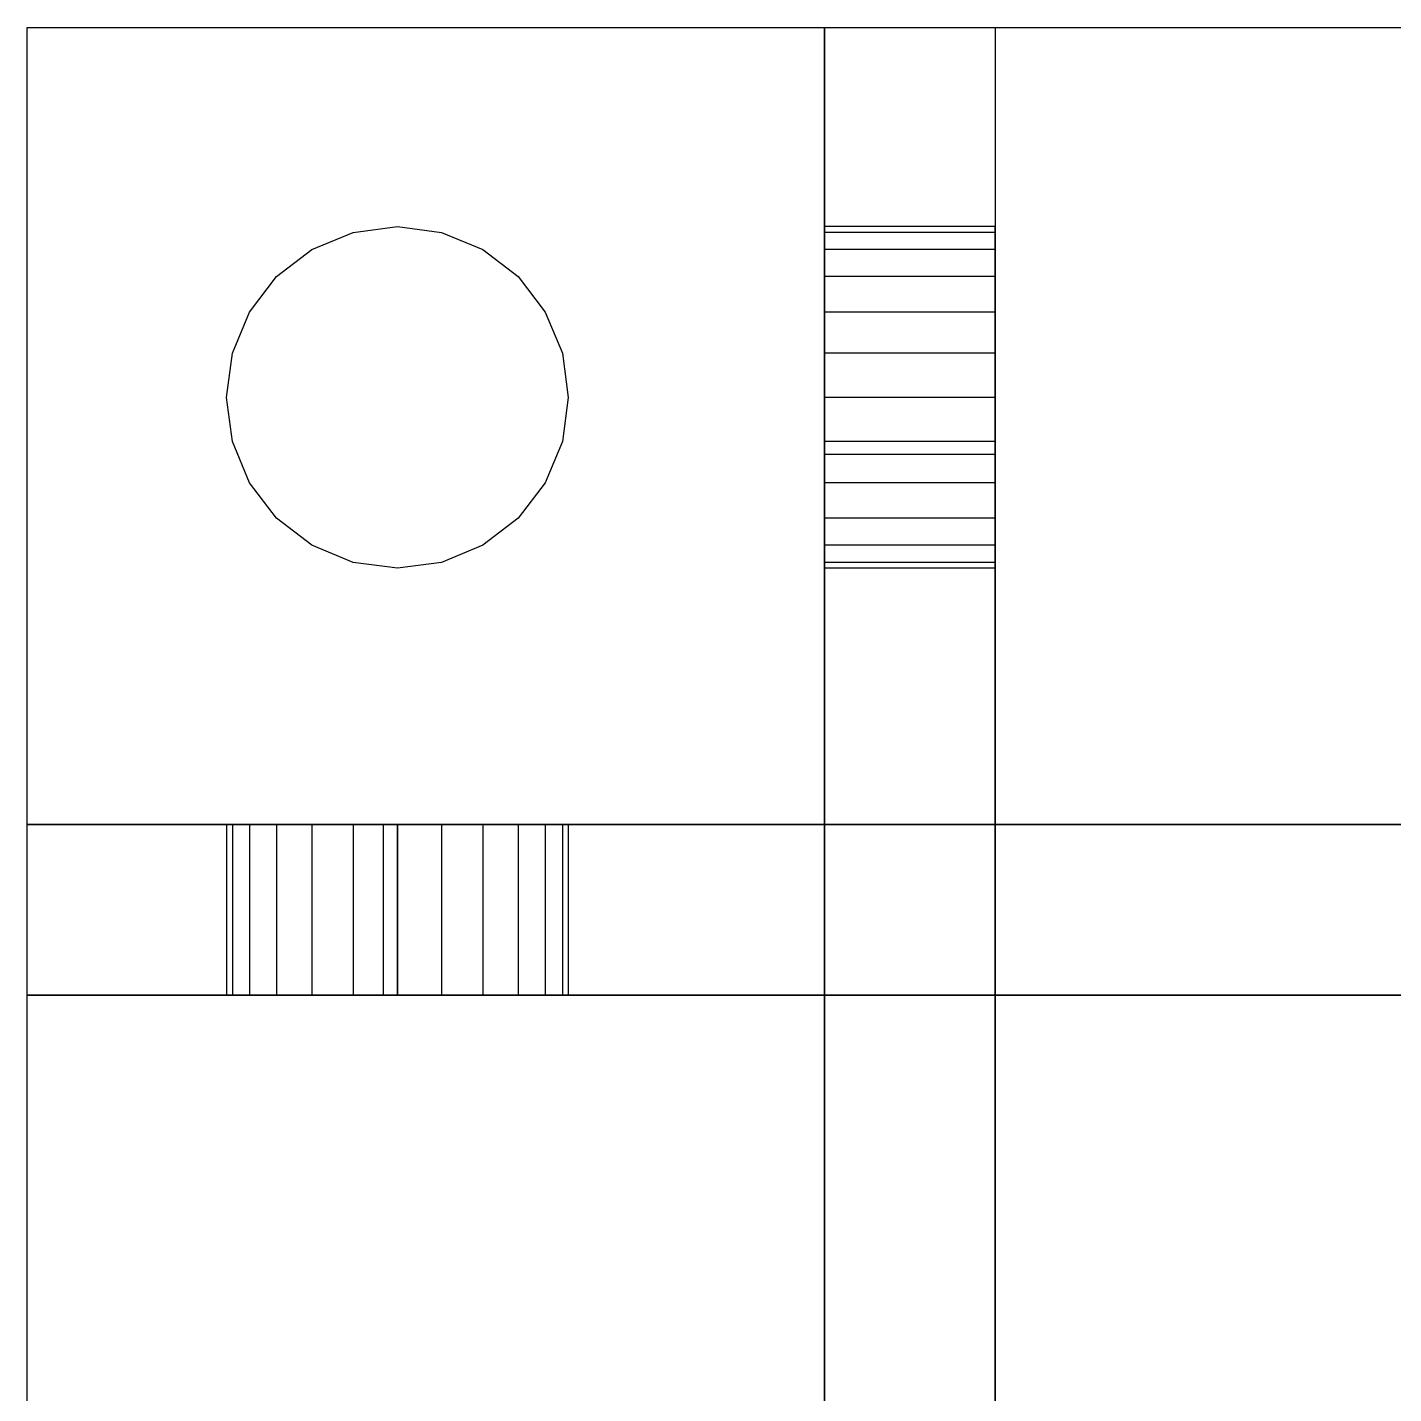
# Model space of a CAD drawing. Header units: metres. Extents: x -1 to 375, y 3 to 378.
# Drawn here: x -0.64 to 14.61, y 263.37 to 278.61 of the extents above; entities that cross this region are included whole.
import ezdxf

# ---------------------------------------------------------------- set-up
doc = ezdxf.new("R2010")
doc.units = ezdxf.units.M

msp = doc.modelspace()

# ---------------------------------------------------------------- linework, layer by layer
at = {"layer": 'Flat node sheet'}
for p, q in [((-0.635, 248.127, 253.842), (-0.635, 278.607, 253.842)), ((-0.635, 278.607, 253.842), (19.05, 278.607, 253.842)), ((-0.635, 278.607, 253.842), (-0.635, 278.607, 255.747)), ((-0.635, 278.607, 255.747), (19.05, 278.607, 255.747)), ((-0.635, 248.127, 255.747), (-0.635, 278.607, 255.747)), ((-0.635, 269.717, 264.637), (-0.635, 278.607, 264.637)), ((-0.635, 278.607, 264.637), (14.922, 278.607, 264.637)), ((-0.635, 278.607, 264.637), (-0.635, 278.607, 266.542)), ((-0.635, 269.717, 266.542), (-0.635, 278.607, 266.542)), ((-0.635, 278.607, 266.542), (14.922, 278.607, 266.542)), ((-0.635, 248.127, 8.732), (-0.635, 278.607, 8.732)), ((-0.635, 278.607, 8.732), (19.05, 278.607, 8.732)), ((-0.635, 278.607, 8.732), (-0.635, 278.607, 10.637)), ((-0.635, 278.607, 10.637), (19.05, 278.607, 10.637)), ((-0.635, 248.127, 10.637), (-0.635, 278.607, 10.637)), ((-0.635, 269.717, 19.527), (-0.635, 278.607, 19.527)), ((-0.635, 278.607, 19.527), (14.922, 278.607, 19.527)), ((-0.635, 278.607, 19.527), (-0.635, 278.607, 21.432)), ((-0.635, 269.717, 21.432), (-0.635, 278.607, 21.432)), ((-0.635, 278.607, 21.432), (14.922, 278.607, 21.432)), ((8.255, 278.607, 264.637), (8.255, 252.096, 264.637)), ((8.255, 278.607, 253.842), (8.255, 278.607, 244.952)), ((8.255, 278.607, 264.637), (8.255, 278.607, 255.747)), ((8.255, 278.607, 275.432), (8.255, 278.607, 266.542)), ((8.255, 278.607, 255.747), (8.255, 252.414, 255.747)), ((8.255, 252.414, 253.842), (8.255, 278.607, 253.842)), ((8.255, 278.607, 275.432), (8.255, 273.845, 275.432)), ((8.255, 278.607, 266.542), (8.255, 252.096, 266.542)), ((8.255, 278.607, 244.952), (8.255, 263.05, 244.952)), ((8.255, 278.607, 244.952), (10.16, 278.607, 244.952)), ((8.255, 278.607, 275.432), (10.16, 278.607, 275.432)), ((8.255, 278.607, 266.542), (10.16, 278.607, 266.542)), ((8.255, 278.607, 264.637), (10.16, 278.607, 264.637)), ((8.255, 278.607, 255.747), (10.16, 278.607, 255.747)), ((8.255, 278.607, 253.842), (10.16, 278.607, 253.842)), ((8.255, 278.607, 19.527), (8.255, 252.096, 19.527)), ((8.255, 278.607, 8.732), (8.255, 278.607, -0.158)), ((8.255, 278.607, 19.527), (8.255, 278.607, 10.637)), ((8.255, 278.607, 30.322), (8.255, 278.607, 21.432)), ((8.255, 278.607, 10.637), (8.255, 252.414, 10.637)), ((8.255, 252.414, 8.732), (8.255, 278.607, 8.732)), ((8.255, 278.607, 30.322), (8.255, 273.845, 30.322)), ((8.255, 278.607, 21.432), (8.255, 252.096, 21.432)), ((8.255, 278.607, -0.158), (8.255, 263.05, -0.158)), ((8.255, 278.607, -0.158), (10.16, 278.607, -0.158)), ((8.255, 278.607, 30.322), (10.16, 278.607, 30.322)), ((8.255, 278.607, 21.432), (10.16, 278.607, 21.432)), ((8.255, 278.607, 19.527), (10.16, 278.607, 19.527)), ((8.255, 278.607, 10.637), (10.16, 278.607, 10.637)), ((8.255, 278.607, 8.732), (10.16, 278.607, 8.732)), ((10.16, 278.607, 253.842), (10.16, 278.607, 244.952)), ((10.16, 278.607, 253.842), (10.16, 252.414, 253.842)), ((10.16, 278.607, 255.747), (10.16, 252.414, 255.747)), ((10.16, 278.607, 264.637), (10.16, 278.607, 255.747)), ((10.16, 278.607, 275.432), (10.16, 278.607, 266.542)), ((10.16, 278.607, 275.432), (10.16, 273.845, 275.432)), ((10.16, 278.607, 244.952), (10.16, 263.05, 244.952)), ((10.16, 278.607, 266.542), (10.16, 252.255, 266.542)), ((10.16, 278.607, 264.637), (10.16, 252.255, 264.637)), ((10.16, 278.607, 8.732), (10.16, 278.607, -0.158)), ((10.16, 278.607, 8.732), (10.16, 252.414, 8.732)), ((10.16, 278.607, 10.637), (10.16, 252.414, 10.637)), ((10.16, 278.607, 19.527), (10.16, 278.607, 10.637)), ((10.16, 278.607, 30.322), (10.16, 278.607, 21.432)), ((10.16, 278.607, 30.322), (10.16, 273.845, 30.322)), ((10.16, 278.607, -0.158), (10.16, 263.05, -0.158)), ((10.16, 278.607, 21.432), (10.16, 252.255, 21.432)), ((10.16, 278.607, 19.527), (10.16, 252.255, 19.527)), ((2.54, 276.13, 255.747), (2.999, 276.32, 255.747)), ((2.54, 276.13, 253.842), (2.999, 276.32, 253.842)), ((2.54, 276.13, 10.637), (2.999, 276.32, 10.637)), ((2.54, 276.13, 8.732), (2.999, 276.32, 8.732)), ((2.999, 276.32, 255.747), (3.492, 276.385, 255.747)), ((2.999, 276.32, 253.842), (3.492, 276.385, 253.842)), ((2.999, 276.32, 10.637), (3.492, 276.385, 10.637)), ((2.999, 276.32, 8.732), (3.492, 276.385, 8.732)), ((2.999, 276.32, 255.747), (2.999, 276.32, 253.842)), ((2.999, 276.32, 10.637), (2.999, 276.32, 8.732)), ((3.492, 276.385, 255.747), (3.986, 276.32, 255.747)), ((3.492, 276.385, 253.842), (3.986, 276.32, 253.842)), ((3.492, 276.385, 255.747), (3.492, 276.385, 253.842)), ((3.492, 276.385, 10.637), (3.986, 276.32, 10.637)), ((3.492, 276.385, 8.732), (3.986, 276.32, 8.732)), ((3.492, 276.385, 10.637), (3.492, 276.385, 8.732)), ((3.986, 276.32, 255.747), (4.445, 276.13, 255.747)), ((3.986, 276.32, 253.842), (4.445, 276.13, 253.842)), ((3.986, 276.32, 255.747), (3.986, 276.32, 253.842)), ((3.986, 276.32, 10.637), (4.445, 276.13, 10.637)), ((3.986, 276.32, 8.732), (4.445, 276.13, 8.732)), ((3.986, 276.32, 10.637), (3.986, 276.32, 8.732)), ((8.255, 276.385, 271.305), (8.255, 276.32, 270.812)), ((8.255, 276.32, 271.798), (8.255, 276.385, 271.305)), ((10.16, 276.385, 271.305), (8.255, 276.385, 271.305)), ((8.255, 276.385, 26.195), (8.255, 276.32, 25.702)), ((8.255, 276.32, 26.688), (8.255, 276.385, 26.195)), ((10.16, 276.385, 26.195), (8.255, 276.385, 26.195)), ((8.255, 276.32, 270.812), (8.255, 276.13, 270.352)), ((8.255, 276.13, 272.257), (8.255, 276.32, 271.798)), ((10.16, 276.32, 270.812), (8.255, 276.32, 270.812)), ((10.16, 276.32, 271.798), (8.255, 276.32, 271.798)), ((8.255, 276.32, 25.702), (8.255, 276.13, 25.242)), ((8.255, 276.13, 27.147), (8.255, 276.32, 26.688)), ((10.16, 276.32, 25.702), (8.255, 276.32, 25.702)), ((10.16, 276.32, 26.688), (8.255, 276.32, 26.688)), ((10.16, 276.385, 271.305), (10.16, 276.32, 270.812)), ((10.16, 276.32, 271.798), (10.16, 276.385, 271.305)), ((10.16, 276.385, 26.195), (10.16, 276.32, 25.702)), ((10.16, 276.32, 26.688), (10.16, 276.385, 26.195)), ((10.16, 276.32, 270.812), (10.16, 276.13, 270.352)), ((10.16, 276.13, 272.257), (10.16, 276.32, 271.798)), ((10.16, 276.32, 25.702), (10.16, 276.13, 25.242)), ((10.16, 276.13, 27.147), (10.16, 276.32, 26.688)), ((2.145, 275.827, 255.747), (2.54, 276.13, 255.747)), ((2.145, 275.827, 253.842), (2.54, 276.13, 253.842)), ((2.145, 275.827, 10.637), (2.54, 276.13, 10.637)), ((2.145, 275.827, 8.732), (2.54, 276.13, 8.732)), ((2.54, 276.13, 255.747), (2.54, 276.13, 253.842)), ((2.54, 276.13, 10.637), (2.54, 276.13, 8.732)), ((4.445, 276.13, 255.747), (4.84, 275.827, 255.747)), ((4.445, 276.13, 253.842), (4.84, 275.827, 253.842)), ((4.445, 276.13, 255.747), (4.445, 276.13, 253.842)), ((4.445, 276.13, 10.637), (4.84, 275.827, 10.637)), ((4.445, 276.13, 8.732), (4.84, 275.827, 8.732)), ((4.445, 276.13, 10.637), (4.445, 276.13, 8.732)), ((8.255, 276.13, 270.352), (8.255, 275.827, 269.958)), ((8.255, 275.827, 272.652), (8.255, 276.13, 272.257)), ((10.16, 276.13, 270.352), (8.255, 276.13, 270.352)), ((10.16, 276.13, 272.257), (8.255, 276.13, 272.257)), ((8.255, 276.13, 25.242), (8.255, 275.827, 24.848)), ((8.255, 275.827, 27.542), (8.255, 276.13, 27.147)), ((10.16, 276.13, 25.242), (8.255, 276.13, 25.242)), ((10.16, 276.13, 27.147), (8.255, 276.13, 27.147)), ((10.16, 276.13, 270.352), (10.16, 275.827, 269.958)), ((10.16, 275.827, 272.652), (10.16, 276.13, 272.257)), ((10.16, 276.13, 25.242), (10.16, 275.827, 24.848)), ((10.16, 275.827, 27.542), (10.16, 276.13, 27.147)), ((1.843, 275.432, 255.747), (2.145, 275.827, 255.747)), ((1.843, 275.432, 253.842), (2.145, 275.827, 253.842)), ((1.843, 275.432, 10.637), (2.145, 275.827, 10.637)), ((1.843, 275.432, 8.732), (2.145, 275.827, 8.732)), ((2.145, 275.827, 255.747), (2.145, 275.827, 253.842)), ((2.145, 275.827, 10.637), (2.145, 275.827, 8.732)), ((4.84, 275.827, 255.747), (5.142, 275.432, 255.747)), ((4.84, 275.827, 253.842), (5.142, 275.432, 253.842)), ((4.84, 275.827, 255.747), (4.84, 275.827, 253.842)), ((4.84, 275.827, 10.637), (5.142, 275.432, 10.637)), ((4.84, 275.827, 8.732), (5.142, 275.432, 8.732)), ((4.84, 275.827, 10.637), (4.84, 275.827, 8.732)), ((8.255, 275.827, 269.958), (8.255, 275.432, 269.655)), ((8.255, 275.432, 272.955), (8.255, 275.827, 272.652)), ((10.16, 275.827, 269.958), (8.255, 275.827, 269.958)), ((10.16, 275.827, 272.652), (8.255, 275.827, 272.652)), ((8.255, 275.827, 24.848), (8.255, 275.432, 24.545)), ((8.255, 275.432, 27.845), (8.255, 275.827, 27.542)), ((10.16, 275.827, 24.848), (8.255, 275.827, 24.848)), ((10.16, 275.827, 27.542), (8.255, 275.827, 27.542)), ((10.16, 275.827, 269.958), (10.16, 275.432, 269.655)), ((10.16, 275.432, 272.955), (10.16, 275.827, 272.652)), ((10.16, 275.827, 24.848), (10.16, 275.432, 24.545)), ((10.16, 275.432, 27.845), (10.16, 275.827, 27.542)), ((1.652, 274.973, 255.747), (1.843, 275.432, 255.747)), ((1.652, 274.973, 253.842), (1.843, 275.432, 253.842)), ((1.652, 274.973, 10.637), (1.843, 275.432, 10.637)), ((1.652, 274.973, 8.732), (1.843, 275.432, 8.732)), ((1.843, 275.432, 255.747), (1.843, 275.432, 253.842)), ((1.843, 275.432, 10.637), (1.843, 275.432, 8.732)), ((5.142, 275.432, 255.747), (5.333, 274.973, 255.747)), ((5.142, 275.432, 253.842), (5.333, 274.973, 253.842)), ((5.142, 275.432, 255.747), (5.142, 275.432, 253.842)), ((5.142, 275.432, 10.637), (5.333, 274.973, 10.637)), ((5.142, 275.432, 8.732), (5.333, 274.973, 8.732)), ((5.142, 275.432, 10.637), (5.142, 275.432, 8.732)), ((8.255, 275.432, 269.655), (8.255, 274.973, 269.465)), ((8.255, 274.973, 273.145), (8.255, 275.432, 272.955)), ((10.16, 275.432, 269.655), (8.255, 275.432, 269.655)), ((10.16, 275.432, 272.955), (8.255, 275.432, 272.955)), ((8.255, 275.432, 24.545), (8.255, 274.973, 24.355)), ((8.255, 274.973, 28.035), (8.255, 275.432, 27.845)), ((10.16, 275.432, 24.545), (8.255, 275.432, 24.545)), ((10.16, 275.432, 27.845), (8.255, 275.432, 27.845)), ((10.16, 275.432, 269.655), (10.16, 274.973, 269.465)), ((10.16, 274.973, 273.145), (10.16, 275.432, 272.955)), ((10.16, 275.432, 24.545), (10.16, 274.973, 24.355)), ((10.16, 274.973, 28.035), (10.16, 275.432, 27.845)), ((1.587, 274.48, 253.842), (1.652, 274.973, 253.842)), ((1.587, 274.48, 8.732), (1.652, 274.973, 8.732)), ((1.587, 274.48, 255.747), (1.652, 274.973, 255.747)), ((1.587, 274.48, 10.637), (1.652, 274.973, 10.637)), ((1.652, 274.973, 255.747), (1.652, 274.973, 253.842)), ((1.652, 274.973, 10.637), (1.652, 274.973, 8.732)), ((5.333, 274.973, 255.747), (5.397, 274.48, 255.747)), ((5.333, 274.973, 253.842), (5.397, 274.48, 253.842)), ((5.333, 274.973, 255.747), (5.333, 274.973, 253.842)), ((5.333, 274.973, 10.637), (5.397, 274.48, 10.637)), ((5.333, 274.973, 8.732), (5.397, 274.48, 8.732)), ((5.333, 274.973, 10.637), (5.333, 274.973, 8.732)), ((8.255, 274.973, 269.465), (8.255, 274.48, 269.4)), ((8.255, 274.48, 273.21), (8.255, 274.973, 273.145)), ((10.16, 274.973, 269.465), (8.255, 274.973, 269.465)), ((10.16, 274.973, 273.145), (8.255, 274.973, 273.145)), ((8.255, 274.973, 24.355), (8.255, 274.48, 24.29)), ((8.255, 274.48, 28.1), (8.255, 274.973, 28.035)), ((10.16, 274.973, 24.355), (8.255, 274.973, 24.355)), ((10.16, 274.973, 28.035), (8.255, 274.973, 28.035)), ((10.16, 274.973, 269.465), (10.16, 274.48, 269.4)), ((10.16, 274.48, 273.21), (10.16, 274.973, 273.145)), ((10.16, 274.973, 24.355), (10.16, 274.48, 24.29)), ((10.16, 274.48, 28.1), (10.16, 274.973, 28.035)), ((1.652, 273.987, 253.842), (1.587, 274.48, 253.842)), ((1.587, 274.48, 255.747), (1.587, 274.48, 253.842)), ((1.652, 273.987, 8.732), (1.587, 274.48, 8.732)), ((1.587, 274.48, 10.637), (1.587, 274.48, 8.732)), ((1.652, 273.987, 255.747), (1.587, 274.48, 255.747)), ((1.652, 273.987, 10.637), (1.587, 274.48, 10.637)), ((5.397, 274.48, 255.747), (5.333, 273.987, 255.747)), ((5.397, 274.48, 253.842), (5.333, 273.987, 253.842)), ((5.397, 274.48, 10.637), (5.333, 273.987, 10.637)), ((5.397, 274.48, 8.732), (5.333, 273.987, 8.732)), ((5.397, 274.48, 255.747), (5.397, 274.48, 253.842)), ((5.397, 274.48, 10.637), (5.397, 274.48, 8.732)), ((8.255, 274.48, 269.4), (8.255, 273.987, 269.465)), ((8.255, 273.987, 273.145), (8.255, 274.48, 273.21)), ((10.16, 274.48, 269.4), (8.255, 274.48, 269.4)), ((10.16, 274.48, 273.21), (8.255, 274.48, 273.21)), ((8.255, 274.48, 24.29), (8.255, 273.987, 24.355)), ((8.255, 273.987, 28.035), (8.255, 274.48, 28.1)), ((10.16, 274.48, 24.29), (8.255, 274.48, 24.29)), ((10.16, 274.48, 28.1), (8.255, 274.48, 28.1)), ((10.16, 274.48, 269.4), (10.16, 273.987, 269.465)), ((10.16, 273.987, 273.145), (10.16, 274.48, 273.21)), ((10.16, 274.48, 24.29), (10.16, 273.987, 24.355)), ((10.16, 273.987, 28.035), (10.16, 274.48, 28.1)), ((1.843, 273.527, 255.747), (1.652, 273.987, 255.747)), ((1.843, 273.527, 253.842), (1.652, 273.987, 253.842)), ((1.652, 273.987, 255.747), (1.652, 273.987, 253.842)), ((1.843, 273.527, 10.637), (1.652, 273.987, 10.637)), ((1.843, 273.527, 8.732), (1.652, 273.987, 8.732)), ((1.652, 273.987, 10.637), (1.652, 273.987, 8.732)), ((5.333, 273.987, 255.747), (5.142, 273.527, 255.747)), ((5.333, 273.987, 253.842), (5.142, 273.527, 253.842)), ((5.333, 273.987, 10.637), (5.142, 273.527, 10.637)), ((5.333, 273.987, 8.732), (5.142, 273.527, 8.732)), ((5.333, 273.987, 255.747), (5.333, 273.987, 253.842)), ((5.333, 273.987, 10.637), (5.333, 273.987, 8.732)), ((8.255, 273.987, 269.465), (8.255, 273.527, 269.655)), ((8.255, 273.527, 272.955), (8.255, 273.987, 273.145)), ((10.16, 273.987, 269.465), (8.255, 273.987, 269.465)), ((10.16, 273.987, 273.145), (8.255, 273.987, 273.145)), ((8.255, 273.987, 24.355), (8.255, 273.527, 24.545)), ((8.255, 273.527, 27.845), (8.255, 273.987, 28.035)), ((10.16, 273.987, 24.355), (8.255, 273.987, 24.355)), ((10.16, 273.987, 28.035), (8.255, 273.987, 28.035)), ((10.16, 273.987, 269.465), (10.16, 273.527, 269.655)), ((10.16, 273.527, 272.955), (10.16, 273.987, 273.145)), ((10.16, 273.987, 24.355), (10.16, 273.527, 24.545)), ((10.16, 273.527, 27.845), (10.16, 273.987, 28.035)), ((8.255, 269.717, 271.305), (8.255, 273.845, 275.432)), ((8.255, 273.845, 275.432), (10.16, 273.845, 275.432)), ((8.255, 269.717, 26.195), (8.255, 273.845, 30.322)), ((8.255, 273.845, 30.322), (10.16, 273.845, 30.322)), ((10.16, 269.717, 271.305), (10.16, 273.845, 275.432)), ((10.16, 269.717, 26.195), (10.16, 273.845, 30.322)), ((2.145, 273.133, 255.747), (1.843, 273.527, 255.747)), ((2.145, 273.133, 253.842), (1.843, 273.527, 253.842)), ((1.843, 273.527, 255.747), (1.843, 273.527, 253.842)), ((2.145, 273.133, 10.637), (1.843, 273.527, 10.637)), ((2.145, 273.133, 8.732), (1.843, 273.527, 8.732)), ((1.843, 273.527, 10.637), (1.843, 273.527, 8.732)), ((5.142, 273.527, 255.747), (4.84, 273.133, 255.747)), ((5.142, 273.527, 253.842), (4.84, 273.133, 253.842)), ((5.142, 273.527, 10.637), (4.84, 273.133, 10.637)), ((5.142, 273.527, 8.732), (4.84, 273.133, 8.732)), ((5.142, 273.527, 255.747), (5.142, 273.527, 253.842)), ((5.142, 273.527, 10.637), (5.142, 273.527, 8.732)), ((8.255, 273.527, 269.655), (8.255, 273.133, 269.958)), ((8.255, 273.133, 272.652), (8.255, 273.527, 272.955)), ((10.16, 273.527, 269.655), (8.255, 273.527, 269.655)), ((10.16, 273.527, 272.955), (8.255, 273.527, 272.955)), ((8.255, 273.527, 24.545), (8.255, 273.133, 24.848)), ((8.255, 273.133, 27.542), (8.255, 273.527, 27.845)), ((10.16, 273.527, 24.545), (8.255, 273.527, 24.545)), ((10.16, 273.527, 27.845), (8.255, 273.527, 27.845)), ((10.16, 273.527, 269.655), (10.16, 273.133, 269.958)), ((10.16, 273.133, 272.652), (10.16, 273.527, 272.955)), ((10.16, 273.527, 24.545), (10.16, 273.133, 24.848)), ((10.16, 273.133, 27.542), (10.16, 273.527, 27.845)), ((2.54, 272.83, 255.747), (2.145, 273.133, 255.747)), ((2.54, 272.83, 253.842), (2.145, 273.133, 253.842)), ((2.145, 273.133, 255.747), (2.145, 273.133, 253.842)), ((2.54, 272.83, 10.637), (2.145, 273.133, 10.637)), ((2.54, 272.83, 8.732), (2.145, 273.133, 8.732)), ((2.145, 273.133, 10.637), (2.145, 273.133, 8.732)), ((4.84, 273.133, 255.747), (4.445, 272.83, 255.747)), ((4.84, 273.133, 253.842), (4.445, 272.83, 253.842)), ((4.84, 273.133, 10.637), (4.445, 272.83, 10.637)), ((4.84, 273.133, 8.732), (4.445, 272.83, 8.732)), ((4.84, 273.133, 255.747), (4.84, 273.133, 253.842)), ((4.84, 273.133, 10.637), (4.84, 273.133, 8.732)), ((8.255, 273.133, 269.958), (8.255, 272.83, 270.352)), ((8.255, 272.83, 272.257), (8.255, 273.133, 272.652)), ((10.16, 273.133, 269.958), (8.255, 273.133, 269.958)), ((10.16, 273.133, 272.652), (8.255, 273.133, 272.652)), ((8.255, 273.133, 24.848), (8.255, 272.83, 25.242)), ((8.255, 272.83, 27.147), (8.255, 273.133, 27.542)), ((10.16, 273.133, 24.848), (8.255, 273.133, 24.848)), ((10.16, 273.133, 27.542), (8.255, 273.133, 27.542)), ((10.16, 273.133, 269.958), (10.16, 272.83, 270.352)), ((10.16, 272.83, 272.257), (10.16, 273.133, 272.652)), ((10.16, 273.133, 24.848), (10.16, 272.83, 25.242)), ((10.16, 272.83, 27.147), (10.16, 273.133, 27.542)), ((2.999, 272.64, 255.747), (2.54, 272.83, 255.747)), ((2.999, 272.64, 253.842), (2.54, 272.83, 253.842)), ((2.54, 272.83, 255.747), (2.54, 272.83, 253.842)), ((2.999, 272.64, 10.637), (2.54, 272.83, 10.637)), ((2.999, 272.64, 8.732), (2.54, 272.83, 8.732)), ((2.54, 272.83, 10.637), (2.54, 272.83, 8.732)), ((4.445, 272.83, 255.747), (3.986, 272.64, 255.747)), ((4.445, 272.83, 253.842), (3.986, 272.64, 253.842)), ((4.445, 272.83, 10.637), (3.986, 272.64, 10.637)), ((4.445, 272.83, 8.732), (3.986, 272.64, 8.732)), ((4.445, 272.83, 255.747), (4.445, 272.83, 253.842)), ((4.445, 272.83, 10.637), (4.445, 272.83, 8.732)), ((8.255, 272.64, 271.798), (8.255, 272.83, 272.257)), ((8.255, 272.83, 270.352), (8.255, 272.64, 270.812)), ((10.16, 272.83, 270.352), (8.255, 272.83, 270.352)), ((10.16, 272.83, 272.257), (8.255, 272.83, 272.257)), ((8.255, 272.64, 26.688), (8.255, 272.83, 27.147)), ((8.255, 272.83, 25.242), (8.255, 272.64, 25.702)), ((10.16, 272.83, 25.242), (8.255, 272.83, 25.242)), ((10.16, 272.83, 27.147), (8.255, 272.83, 27.147)), ((10.16, 272.83, 270.352), (10.16, 272.64, 270.812)), ((10.16, 272.64, 271.798), (10.16, 272.83, 272.257)), ((10.16, 272.83, 25.242), (10.16, 272.64, 25.702)), ((10.16, 272.64, 26.688), (10.16, 272.83, 27.147)), ((3.492, 272.575, 255.747), (2.999, 272.64, 255.747)), ((3.492, 272.575, 253.842), (2.999, 272.64, 253.842)), ((2.999, 272.64, 255.747), (2.999, 272.64, 253.842)), ((3.492, 272.575, 10.637), (2.999, 272.64, 10.637)), ((3.492, 272.575, 8.732), (2.999, 272.64, 8.732)), ((2.999, 272.64, 10.637), (2.999, 272.64, 8.732)), ((3.986, 272.64, 253.842), (3.492, 272.575, 253.842)), ((3.986, 272.64, 8.732), (3.492, 272.575, 8.732)), ((3.492, 272.575, 255.747), (3.492, 272.575, 253.842)), ((3.492, 272.575, 10.637), (3.492, 272.575, 8.732)), ((3.986, 272.64, 255.747), (3.492, 272.575, 255.747)), ((3.986, 272.64, 10.637), (3.492, 272.575, 10.637)), ((3.986, 272.64, 255.747), (3.986, 272.64, 253.842)), ((3.986, 272.64, 10.637), (3.986, 272.64, 8.732)), ((8.255, 272.575, 271.305), (8.255, 272.64, 271.798)), ((8.255, 272.64, 270.812), (8.255, 272.575, 271.305)), ((10.16, 272.64, 271.798), (8.255, 272.64, 271.798)), ((10.16, 272.64, 270.812), (8.255, 272.64, 270.812)), ((8.255, 272.575, 26.195), (8.255, 272.64, 26.688)), ((8.255, 272.64, 25.702), (8.255, 272.575, 26.195)), ((10.16, 272.64, 26.688), (8.255, 272.64, 26.688)), ((10.16, 272.64, 25.702), (8.255, 272.64, 25.702)), ((10.16, 272.575, 271.305), (8.255, 272.575, 271.305)), ((10.16, 272.575, 26.195), (8.255, 272.575, 26.195)), ((10.16, 272.64, 270.812), (10.16, 272.575, 271.305)), ((10.16, 272.575, 271.305), (10.16, 272.64, 271.798)), ((10.16, 272.64, 25.702), (10.16, 272.575, 26.195)), ((10.16, 272.575, 26.195), (10.16, 272.64, 26.688)), ((-0.635, 267.812, 275.432), (-0.635, 269.717, 275.432)), ((-0.635, 267.812, 255.747), (-0.635, 269.717, 255.747)), ((-0.635, 267.812, 249.715), (-0.635, 269.717, 249.715)), ((-0.635, 267.812, 244.952), (-0.635, 269.717, 244.952)), ((-0.635, 269.717, 244.952), (8.255, 269.717, 244.952)), ((-0.635, 269.717, 244.952), (-0.635, 269.717, 249.715)), ((3.492, 269.717, 253.842), (-0.635, 269.717, 249.715)), ((-0.635, 269.717, 255.747), (3.492, 269.717, 255.747)), ((-0.635, 269.717, 275.432), (-0.635, 269.717, 255.747)), ((29.845, 269.717, 275.432), (-0.635, 269.717, 275.432)), ((25.559, 269.717, 264.637), (-0.635, 269.717, 264.637)), ((-0.635, 269.717, 264.637), (-0.635, 269.717, 266.542)), ((-0.635, 269.717, 266.542), (25.559, 269.717, 266.542)), ((-0.635, 267.812, 30.322), (-0.635, 269.717, 30.322)), ((-0.635, 267.812, 10.637), (-0.635, 269.717, 10.637)), ((-0.635, 267.812, 4.605), (-0.635, 269.717, 4.605)), ((-0.635, 267.812, -0.158), (-0.635, 269.717, -0.158)), ((-0.635, 269.717, -0.158), (8.255, 269.717, -0.158)), ((-0.635, 269.717, -0.158), (-0.635, 269.717, 4.605)), ((3.492, 269.717, 8.732), (-0.635, 269.717, 4.605)), ((-0.635, 269.717, 10.637), (3.492, 269.717, 10.637)), ((-0.635, 269.717, 30.322), (-0.635, 269.717, 10.637)), ((29.845, 269.717, 30.322), (-0.635, 269.717, 30.322)), ((25.559, 269.717, 19.527), (-0.635, 269.717, 19.527)), ((-0.635, 269.717, 19.527), (-0.635, 269.717, 21.432)), ((-0.635, 269.717, 21.432), (25.559, 269.717, 21.432)), ((1.652, 269.717, 271.798), (1.587, 269.717, 271.305)), ((1.587, 269.717, 271.305), (1.652, 269.717, 270.812)), ((1.587, 269.717, 271.305), (1.587, 267.812, 271.305)), ((1.652, 269.717, 249.573), (1.587, 269.717, 249.08)), ((1.587, 269.717, 249.08), (1.652, 269.717, 248.587)), ((1.587, 269.717, 249.08), (1.587, 267.812, 249.08)), ((1.652, 269.717, 26.688), (1.587, 269.717, 26.195)), ((1.587, 269.717, 26.195), (1.652, 269.717, 25.702)), ((1.587, 269.717, 26.195), (1.587, 267.812, 26.195)), ((1.652, 269.717, 4.463), (1.587, 269.717, 3.97)), ((1.587, 269.717, 3.97), (1.652, 269.717, 3.477)), ((1.587, 269.717, 3.97), (1.587, 267.812, 3.97)), ((1.843, 269.717, 272.257), (1.652, 269.717, 271.798)), ((1.652, 269.717, 270.812), (1.843, 269.717, 270.352)), ((1.652, 269.717, 270.812), (1.652, 267.812, 270.812)), ((1.652, 269.717, 271.798), (1.652, 267.812, 271.798)), ((1.843, 269.717, 250.032), (1.652, 269.717, 249.573)), ((1.652, 269.717, 248.587), (1.843, 269.717, 248.127)), ((1.652, 269.717, 248.587), (1.652, 267.812, 248.587)), ((1.652, 269.717, 249.573), (1.652, 267.812, 249.573)), ((1.843, 269.717, 27.147), (1.652, 269.717, 26.688)), ((1.652, 269.717, 25.702), (1.843, 269.717, 25.242)), ((1.652, 269.717, 25.702), (1.652, 267.812, 25.702)), ((1.652, 269.717, 26.688), (1.652, 267.812, 26.688)), ((1.843, 269.717, 4.922), (1.652, 269.717, 4.463)), ((1.652, 269.717, 3.477), (1.843, 269.717, 3.017)), ((1.652, 269.717, 3.477), (1.652, 267.812, 3.477)), ((1.652, 269.717, 4.463), (1.652, 267.812, 4.463)), ((2.145, 269.717, 272.652), (1.843, 269.717, 272.257)), ((1.843, 269.717, 270.352), (2.145, 269.717, 269.958)), ((1.843, 269.717, 270.352), (1.843, 267.812, 270.352)), ((1.843, 269.717, 272.257), (1.843, 267.812, 272.257)), ((2.145, 269.717, 250.427), (1.843, 269.717, 250.032)), ((1.843, 269.717, 248.127), (2.145, 269.717, 247.733)), ((1.843, 269.717, 248.127), (1.843, 267.812, 248.127)), ((1.843, 269.717, 250.032), (1.843, 267.812, 250.032)), ((2.145, 269.717, 27.542), (1.843, 269.717, 27.147)), ((1.843, 269.717, 25.242), (2.145, 269.717, 24.848)), ((1.843, 269.717, 25.242), (1.843, 267.812, 25.242)), ((1.843, 269.717, 27.147), (1.843, 267.812, 27.147)), ((2.145, 269.717, 5.317), (1.843, 269.717, 4.922)), ((1.843, 269.717, 3.017), (2.145, 269.717, 2.623)), ((1.843, 269.717, 3.017), (1.843, 267.812, 3.017)), ((1.843, 269.717, 4.922), (1.843, 267.812, 4.922)), ((2.54, 269.717, 272.955), (2.145, 269.717, 272.652)), ((2.145, 269.717, 269.958), (2.54, 269.717, 269.655)), ((2.145, 269.717, 269.958), (2.145, 267.812, 269.958)), ((2.145, 269.717, 272.652), (2.145, 267.812, 272.652)), ((2.54, 269.717, 250.73), (2.145, 269.717, 250.427)), ((2.145, 269.717, 247.733), (2.54, 269.717, 247.43)), ((2.145, 269.717, 247.733), (2.145, 267.812, 247.733)), ((2.145, 269.717, 250.427), (2.145, 267.812, 250.427)), ((2.54, 269.717, 27.845), (2.145, 269.717, 27.542)), ((2.145, 269.717, 24.848), (2.54, 269.717, 24.545)), ((2.145, 269.717, 24.848), (2.145, 267.812, 24.848)), ((2.145, 269.717, 27.542), (2.145, 267.812, 27.542)), ((2.54, 269.717, 5.62), (2.145, 269.717, 5.317)), ((2.145, 269.717, 2.623), (2.54, 269.717, 2.32)), ((2.145, 269.717, 2.623), (2.145, 267.812, 2.623)), ((2.145, 269.717, 5.317), (2.145, 267.812, 5.317)), ((2.999, 269.717, 273.145), (2.54, 269.717, 272.955)), ((2.54, 269.717, 269.655), (2.999, 269.717, 269.465)), ((2.54, 269.717, 269.655), (2.54, 267.812, 269.655)), ((2.54, 269.717, 272.955), (2.54, 267.812, 272.955)), ((2.999, 269.717, 250.92), (2.54, 269.717, 250.73)), ((2.54, 269.717, 247.43), (2.999, 269.717, 247.24)), ((2.54, 269.717, 247.43), (2.54, 267.812, 247.43)), ((2.54, 269.717, 250.73), (2.54, 267.812, 250.73)), ((2.999, 269.717, 28.035), (2.54, 269.717, 27.845)), ((2.54, 269.717, 24.545), (2.999, 269.717, 24.355)), ((2.54, 269.717, 24.545), (2.54, 267.812, 24.545)), ((2.54, 269.717, 27.845), (2.54, 267.812, 27.845)), ((2.999, 269.717, 5.81), (2.54, 269.717, 5.62)), ((2.54, 269.717, 2.32), (2.999, 269.717, 2.13)), ((2.54, 269.717, 2.32), (2.54, 267.812, 2.32)), ((2.54, 269.717, 5.62), (2.54, 267.812, 5.62)), ((3.492, 269.717, 273.21), (2.999, 269.717, 273.145)), ((2.999, 269.717, 269.465), (3.492, 269.717, 269.4)), ((2.999, 269.717, 273.145), (2.999, 267.812, 273.145)), ((2.999, 269.717, 269.465), (2.999, 267.812, 269.465)), ((3.492, 269.717, 250.985), (2.999, 269.717, 250.92)), ((2.999, 269.717, 247.24), (3.492, 269.717, 247.175)), ((2.999, 269.717, 247.24), (2.999, 267.812, 247.24)), ((2.999, 269.717, 250.92), (2.999, 267.812, 250.92)), ((3.492, 269.717, 28.1), (2.999, 269.717, 28.035)), ((2.999, 269.717, 24.355), (3.492, 269.717, 24.29)), ((2.999, 269.717, 28.035), (2.999, 267.812, 28.035)), ((2.999, 269.717, 24.355), (2.999, 267.812, 24.355)), ((3.492, 269.717, 5.875), (2.999, 269.717, 5.81)), ((2.999, 269.717, 2.13), (3.492, 269.717, 2.065)), ((2.999, 269.717, 2.13), (2.999, 267.812, 2.13)), ((2.999, 269.717, 5.81), (2.999, 267.812, 5.81)), ((29.845, 269.717, 253.842), (3.334, 269.717, 253.842)), ((3.334, 269.717, 253.842), (3.492, 269.717, 255.747)), ((3.334, 269.717, 253.842), (3.334, 267.812, 253.842)), ((3.334, 269.717, 255.747), (3.334, 267.812, 255.747)), ((3.492, 269.717, 255.747), (3.334, 269.717, 255.747)), ((29.845, 269.717, 8.732), (3.334, 269.717, 8.732)), ((3.334, 269.717, 8.732), (3.492, 269.717, 10.637)), ((3.334, 269.717, 8.732), (3.334, 267.812, 8.732)), ((3.334, 269.717, 10.637), (3.334, 267.812, 10.637)), ((3.492, 269.717, 10.637), (3.334, 269.717, 10.637)), ((3.492, 267.812, 255.747), (3.492, 269.717, 255.747)), ((29.845, 269.717, 255.747), (3.492, 269.717, 255.747)), ((3.492, 267.812, 255.747), (3.492, 269.717, 255.747)), ((3.492, 267.812, 253.842), (3.492, 269.717, 253.842)), ((3.492, 269.717, 269.4), (3.986, 269.717, 269.465)), ((3.986, 269.717, 273.145), (3.492, 269.717, 273.21)), ((3.492, 269.717, 273.21), (3.492, 267.812, 273.21)), ((3.492, 269.717, 269.4), (3.492, 267.812, 269.4)), ((3.492, 269.717, 247.175), (3.986, 269.717, 247.24)), ((3.986, 269.717, 250.92), (3.492, 269.717, 250.985)), ((3.492, 269.717, 247.175), (3.492, 267.812, 247.175)), ((3.492, 269.717, 250.985), (3.492, 267.812, 250.985)), ((3.492, 269.717, 255.747), (3.492, 269.717, 253.842)), ((3.492, 267.812, 10.637), (3.492, 269.717, 10.637)), ((29.845, 269.717, 10.637), (3.492, 269.717, 10.637)), ((3.492, 267.812, 10.637), (3.492, 269.717, 10.637)), ((3.492, 267.812, 8.732), (3.492, 269.717, 8.732)), ((3.492, 269.717, 24.29), (3.986, 269.717, 24.355)), ((3.986, 269.717, 28.035), (3.492, 269.717, 28.1)), ((3.492, 269.717, 28.1), (3.492, 267.812, 28.1)), ((3.492, 269.717, 24.29), (3.492, 267.812, 24.29)), ((3.492, 269.717, 2.065), (3.986, 269.717, 2.13)), ((3.986, 269.717, 5.81), (3.492, 269.717, 5.875)), ((3.492, 269.717, 2.065), (3.492, 267.812, 2.065)), ((3.492, 269.717, 5.875), (3.492, 267.812, 5.875)), ((3.492, 269.717, 10.637), (3.492, 269.717, 8.732)), ((3.986, 269.717, 269.465), (4.445, 269.717, 269.655)), ((4.445, 269.717, 272.955), (3.986, 269.717, 273.145)), ((3.986, 269.717, 273.145), (3.986, 267.812, 273.145)), ((3.986, 269.717, 269.465), (3.986, 267.812, 269.465)), ((3.986, 269.717, 247.24), (4.445, 269.717, 247.43)), ((4.445, 269.717, 250.73), (3.986, 269.717, 250.92)), ((3.986, 269.717, 247.24), (3.986, 267.812, 247.24)), ((3.986, 269.717, 250.92), (3.986, 267.812, 250.92)), ((3.986, 269.717, 24.355), (4.445, 269.717, 24.545)), ((4.445, 269.717, 27.845), (3.986, 269.717, 28.035)), ((3.986, 269.717, 28.035), (3.986, 267.812, 28.035)), ((3.986, 269.717, 24.355), (3.986, 267.812, 24.355)), ((3.986, 269.717, 2.13), (4.445, 269.717, 2.32)), ((4.445, 269.717, 5.62), (3.986, 269.717, 5.81)), ((3.986, 269.717, 2.13), (3.986, 267.812, 2.13)), ((3.986, 269.717, 5.81), (3.986, 267.812, 5.81)), ((4.445, 269.717, 269.655), (4.84, 269.717, 269.958)), ((4.84, 269.717, 272.652), (4.445, 269.717, 272.955)), ((4.445, 269.717, 272.955), (4.445, 267.812, 272.955)), ((4.445, 269.717, 269.655), (4.445, 267.812, 269.655)), ((4.445, 269.717, 247.43), (4.84, 269.717, 247.733)), ((4.84, 269.717, 250.427), (4.445, 269.717, 250.73)), ((4.445, 269.717, 250.73), (4.445, 267.812, 250.73)), ((4.445, 269.717, 247.43), (4.445, 267.812, 247.43)), ((4.445, 269.717, 24.545), (4.84, 269.717, 24.848)), ((4.84, 269.717, 27.542), (4.445, 269.717, 27.845)), ((4.445, 269.717, 27.845), (4.445, 267.812, 27.845)), ((4.445, 269.717, 24.545), (4.445, 267.812, 24.545)), ((4.445, 269.717, 2.32), (4.84, 269.717, 2.623)), ((4.84, 269.717, 5.317), (4.445, 269.717, 5.62)), ((4.445, 269.717, 5.62), (4.445, 267.812, 5.62)), ((4.445, 269.717, 2.32), (4.445, 267.812, 2.32)), ((4.84, 269.717, 269.958), (5.142, 269.717, 270.352)), ((5.142, 269.717, 272.257), (4.84, 269.717, 272.652)), ((4.84, 269.717, 272.652), (4.84, 267.812, 272.652)), ((4.84, 269.717, 269.958), (4.84, 267.812, 269.958)), ((4.84, 269.717, 247.733), (5.142, 269.717, 248.127)), ((5.142, 269.717, 250.032), (4.84, 269.717, 250.427)), ((4.84, 269.717, 250.427), (4.84, 267.812, 250.427)), ((4.84, 269.717, 247.733), (4.84, 267.812, 247.733)), ((4.84, 269.717, 24.848), (5.142, 269.717, 25.242)), ((5.142, 269.717, 27.147), (4.84, 269.717, 27.542)), ((4.84, 269.717, 27.542), (4.84, 267.812, 27.542)), ((4.84, 269.717, 24.848), (4.84, 267.812, 24.848)), ((4.84, 269.717, 2.623), (5.142, 269.717, 3.017)), ((5.142, 269.717, 4.922), (4.84, 269.717, 5.317)), ((4.84, 269.717, 5.317), (4.84, 267.812, 5.317)), ((4.84, 269.717, 2.623), (4.84, 267.812, 2.623)), ((5.142, 269.717, 270.352), (5.333, 269.717, 270.812)), ((5.333, 269.717, 271.798), (5.142, 269.717, 272.257)), ((5.142, 269.717, 272.257), (5.142, 267.812, 272.257)), ((5.142, 269.717, 270.352), (5.142, 267.812, 270.352)), ((5.142, 269.717, 248.127), (5.333, 269.717, 248.587)), ((5.333, 269.717, 249.573), (5.142, 269.717, 250.032)), ((5.142, 269.717, 250.032), (5.142, 267.812, 250.032)), ((5.142, 269.717, 248.127), (5.142, 267.812, 248.127)), ((5.142, 269.717, 25.242), (5.333, 269.717, 25.702)), ((5.333, 269.717, 26.688), (5.142, 269.717, 27.147)), ((5.142, 269.717, 27.147), (5.142, 267.812, 27.147)), ((5.142, 269.717, 25.242), (5.142, 267.812, 25.242)), ((5.142, 269.717, 3.017), (5.333, 269.717, 3.477)), ((5.333, 269.717, 4.463), (5.142, 269.717, 4.922)), ((5.142, 269.717, 4.922), (5.142, 267.812, 4.922)), ((5.142, 269.717, 3.017), (5.142, 267.812, 3.017)), ((5.333, 269.717, 270.812), (5.397, 269.717, 271.305)), ((5.397, 269.717, 271.305), (5.333, 269.717, 271.798)), ((5.333, 269.717, 271.798), (5.333, 267.812, 271.798)), ((5.333, 269.717, 270.812), (5.333, 267.812, 270.812)), ((5.333, 269.717, 248.587), (5.397, 269.717, 249.08)), ((5.397, 269.717, 249.08), (5.333, 269.717, 249.573)), ((5.333, 269.717, 249.573), (5.333, 267.812, 249.573)), ((5.333, 269.717, 248.587), (5.333, 267.812, 248.587)), ((5.333, 269.717, 25.702), (5.397, 269.717, 26.195)), ((5.397, 269.717, 26.195), (5.333, 269.717, 26.688)), ((5.333, 269.717, 26.688), (5.333, 267.812, 26.688)), ((5.333, 269.717, 25.702), (5.333, 267.812, 25.702)), ((5.333, 269.717, 3.477), (5.397, 269.717, 3.97)), ((5.397, 269.717, 3.97), (5.333, 269.717, 4.463)), ((5.333, 269.717, 4.463), (5.333, 267.812, 4.463)), ((5.333, 269.717, 3.477), (5.333, 267.812, 3.477)), ((5.397, 269.717, 271.305), (5.397, 267.812, 271.305)), ((5.397, 269.717, 249.08), (5.397, 267.812, 249.08)), ((5.397, 269.717, 26.195), (5.397, 267.812, 26.195)), ((5.397, 269.717, 3.97), (5.397, 267.812, 3.97)), ((8.255, 267.812, 244.952), (8.255, 269.717, 244.952)), ((10.16, 269.717, 271.305), (8.255, 269.717, 271.305)), ((8.255, 267.812, 271.464), (8.255, 269.717, 271.305)), ((8.255, 269.717, 244.952), (8.255, 269.717, 271.305)), ((8.255, 269.717, 271.464), (10.16, 269.717, 271.464)), ((8.255, 269.717, 271.305), (8.255, 269.717, 271.464)), ((8.255, 267.812, 271.305), (8.255, 269.717, 271.305)), ((8.255, 269.717, 271.305), (10.16, 269.717, 271.305)), ((8.255, 267.812, -0.158), (8.255, 269.717, -0.158)), ((10.16, 269.717, 26.195), (8.255, 269.717, 26.195)), ((8.255, 267.812, 26.354), (8.255, 269.717, 26.195)), ((8.255, 269.717, -0.158), (8.255, 269.717, 26.195)), ((8.255, 269.717, 26.354), (10.16, 269.717, 26.354)), ((8.255, 269.717, 26.195), (8.255, 269.717, 26.354)), ((8.255, 267.812, 26.195), (8.255, 269.717, 26.195)), ((8.255, 269.717, 26.195), (10.16, 269.717, 26.195)), ((10.16, 267.812, 244.952), (10.16, 269.717, 244.952)), ((10.16, 267.812, 271.464), (10.16, 269.717, 271.305)), ((10.16, 269.717, 244.952), (19.05, 269.717, 244.952)), ((10.16, 269.717, 244.952), (10.16, 269.717, 271.305)), ((10.16, 269.717, 271.305), (10.16, 269.717, 271.464)), ((10.16, 267.812, 271.305), (10.16, 269.717, 271.305)), ((10.16, 267.812, -0.158), (10.16, 269.717, -0.158)), ((10.16, 267.812, 26.354), (10.16, 269.717, 26.195)), ((10.16, 269.717, -0.158), (19.05, 269.717, -0.158)), ((10.16, 269.717, -0.158), (10.16, 269.717, 26.195)), ((10.16, 269.717, 26.195), (10.16, 269.717, 26.354)), ((10.16, 267.812, 26.195), (10.16, 269.717, 26.195)), ((29.845, 267.812, 275.432), (-0.635, 267.812, 275.432)), ((-0.635, 267.812, 255.747), (3.492, 267.812, 255.747)), ((-0.635, 267.812, 244.952), (8.255, 267.812, 244.952)), ((-0.635, 267.812, 275.432), (-0.635, 267.812, 255.747)), ((-0.635, 267.812, 244.952), (-0.635, 267.812, 249.715)), ((3.492, 267.812, 253.842), (-0.635, 267.812, 249.715)), ((-0.635, 258.922, 264.637), (-0.635, 267.812, 264.637)), ((-0.635, 267.812, 264.637), (25.559, 267.812, 264.637)), ((-0.635, 267.812, 264.637), (-0.635, 267.812, 266.542)), ((-0.635, 267.812, 266.542), (25.559, 267.812, 266.542)), ((-0.635, 258.922, 266.542), (-0.635, 267.812, 266.542)), ((29.845, 267.812, 30.322), (-0.635, 267.812, 30.322)), ((-0.635, 267.812, 10.637), (3.492, 267.812, 10.637)), ((-0.635, 267.812, -0.158), (8.255, 267.812, -0.158)), ((-0.635, 267.812, 30.322), (-0.635, 267.812, 10.637)), ((-0.635, 267.812, -0.158), (-0.635, 267.812, 4.605)), ((3.492, 267.812, 8.732), (-0.635, 267.812, 4.605)), ((-0.635, 258.922, 19.527), (-0.635, 267.812, 19.527)), ((-0.635, 267.812, 19.527), (25.559, 267.812, 19.527)), ((-0.635, 267.812, 19.527), (-0.635, 267.812, 21.432)), ((-0.635, 267.812, 21.432), (25.559, 267.812, 21.432)), ((-0.635, 258.922, 21.432), (-0.635, 267.812, 21.432)), ((1.587, 267.812, 271.305), (1.652, 267.812, 270.812)), ((1.652, 267.812, 271.798), (1.587, 267.812, 271.305)), ((1.587, 267.812, 249.08), (1.652, 267.812, 248.587)), ((1.652, 267.812, 249.573), (1.587, 267.812, 249.08)), ((1.587, 267.812, 26.195), (1.652, 267.812, 25.702)), ((1.652, 267.812, 26.688), (1.587, 267.812, 26.195)), ((1.587, 267.812, 3.97), (1.652, 267.812, 3.477)), ((1.652, 267.812, 4.463), (1.587, 267.812, 3.97)), ((1.652, 267.812, 270.812), (1.843, 267.812, 270.352)), ((1.843, 267.812, 272.257), (1.652, 267.812, 271.798)), ((1.652, 267.812, 248.587), (1.843, 267.812, 248.127)), ((1.843, 267.812, 250.032), (1.652, 267.812, 249.573)), ((1.652, 267.812, 25.702), (1.843, 267.812, 25.242)), ((1.843, 267.812, 27.147), (1.652, 267.812, 26.688)), ((1.652, 267.812, 3.477), (1.843, 267.812, 3.017)), ((1.843, 267.812, 4.922), (1.652, 267.812, 4.463)), ((1.843, 267.812, 270.352), (2.145, 267.812, 269.958)), ((2.145, 267.812, 272.652), (1.843, 267.812, 272.257)), ((1.843, 267.812, 248.127), (2.145, 267.812, 247.733)), ((2.145, 267.812, 250.427), (1.843, 267.812, 250.032)), ((1.843, 267.812, 25.242), (2.145, 267.812, 24.848)), ((2.145, 267.812, 27.542), (1.843, 267.812, 27.147)), ((1.843, 267.812, 3.017), (2.145, 267.812, 2.623)), ((2.145, 267.812, 5.317), (1.843, 267.812, 4.922)), ((2.145, 267.812, 269.958), (2.54, 267.812, 269.655)), ((2.54, 267.812, 272.955), (2.145, 267.812, 272.652)), ((2.145, 267.812, 247.733), (2.54, 267.812, 247.43)), ((2.54, 267.812, 250.73), (2.145, 267.812, 250.427)), ((2.145, 267.812, 24.848), (2.54, 267.812, 24.545)), ((2.54, 267.812, 27.845), (2.145, 267.812, 27.542)), ((2.145, 267.812, 2.623), (2.54, 267.812, 2.32)), ((2.54, 267.812, 5.62), (2.145, 267.812, 5.317)), ((2.999, 267.812, 273.145), (2.54, 267.812, 272.955)), ((2.54, 267.812, 269.655), (2.999, 267.812, 269.465)), ((2.54, 267.812, 247.43), (2.999, 267.812, 247.24)), ((2.999, 267.812, 250.92), (2.54, 267.812, 250.73)), ((2.999, 267.812, 28.035), (2.54, 267.812, 27.845)), ((2.54, 267.812, 24.545), (2.999, 267.812, 24.355)), ((2.54, 267.812, 2.32), (2.999, 267.812, 2.13)), ((2.999, 267.812, 5.81), (2.54, 267.812, 5.62)), ((3.492, 267.812, 273.21), (2.999, 267.812, 273.145)), ((2.999, 267.812, 269.465), (3.492, 267.812, 269.4)), ((2.999, 267.812, 247.24), (3.492, 267.812, 247.175)), ((3.492, 267.812, 250.985), (2.999, 267.812, 250.92)), ((3.492, 267.812, 28.1), (2.999, 267.812, 28.035)), ((2.999, 267.812, 24.355), (3.492, 267.812, 24.29)), ((2.999, 267.812, 2.13), (3.492, 267.812, 2.065)), ((3.492, 267.812, 5.875), (2.999, 267.812, 5.81)), ((29.845, 267.812, 253.842), (3.334, 267.812, 253.842)), ((3.334, 267.812, 253.842), (3.492, 267.812, 255.747)), ((3.492, 267.812, 255.747), (3.334, 267.812, 255.747)), ((29.845, 267.812, 8.732), (3.334, 267.812, 8.732)), ((3.334, 267.812, 8.732), (3.492, 267.812, 10.637)), ((3.492, 267.812, 10.637), (3.334, 267.812, 10.637)), ((29.845, 267.812, 255.747), (3.492, 267.812, 255.747)), ((3.492, 267.812, 255.747), (3.492, 267.812, 253.842)), ((3.986, 267.812, 273.145), (3.492, 267.812, 273.21)), ((3.492, 267.812, 269.4), (3.986, 267.812, 269.465)), ((3.492, 267.812, 247.175), (3.986, 267.812, 247.24)), ((3.986, 267.812, 250.92), (3.492, 267.812, 250.985)), ((29.845, 267.812, 10.637), (3.492, 267.812, 10.637)), ((3.492, 267.812, 10.637), (3.492, 267.812, 8.732)), ((3.986, 267.812, 28.035), (3.492, 267.812, 28.1)), ((3.492, 267.812, 24.29), (3.986, 267.812, 24.355)), ((3.492, 267.812, 2.065), (3.986, 267.812, 2.13)), ((3.986, 267.812, 5.81), (3.492, 267.812, 5.875)), ((4.445, 267.812, 272.955), (3.986, 267.812, 273.145)), ((3.986, 267.812, 269.465), (4.445, 267.812, 269.655)), ((3.986, 267.812, 247.24), (4.445, 267.812, 247.43)), ((4.445, 267.812, 250.73), (3.986, 267.812, 250.92)), ((4.445, 267.812, 27.845), (3.986, 267.812, 28.035)), ((3.986, 267.812, 24.355), (4.445, 267.812, 24.545)), ((3.986, 267.812, 2.13), (4.445, 267.812, 2.32)), ((4.445, 267.812, 5.62), (3.986, 267.812, 5.81)), ((4.84, 267.812, 272.652), (4.445, 267.812, 272.955)), ((4.445, 267.812, 269.655), (4.84, 267.812, 269.958)), ((4.84, 267.812, 250.427), (4.445, 267.812, 250.73)), ((4.445, 267.812, 247.43), (4.84, 267.812, 247.733)), ((4.84, 267.812, 27.542), (4.445, 267.812, 27.845)), ((4.445, 267.812, 24.545), (4.84, 267.812, 24.848)), ((4.84, 267.812, 5.317), (4.445, 267.812, 5.62)), ((4.445, 267.812, 2.32), (4.84, 267.812, 2.623)), ((5.142, 267.812, 272.257), (4.84, 267.812, 272.652)), ((4.84, 267.812, 269.958), (5.142, 267.812, 270.352)), ((5.142, 267.812, 250.032), (4.84, 267.812, 250.427)), ((4.84, 267.812, 247.733), (5.142, 267.812, 248.127)), ((5.142, 267.812, 27.147), (4.84, 267.812, 27.542)), ((4.84, 267.812, 24.848), (5.142, 267.812, 25.242)), ((5.142, 267.812, 4.922), (4.84, 267.812, 5.317)), ((4.84, 267.812, 2.623), (5.142, 267.812, 3.017)), ((5.333, 267.812, 271.798), (5.142, 267.812, 272.257)), ((5.142, 267.812, 270.352), (5.333, 267.812, 270.812)), ((5.333, 267.812, 249.573), (5.142, 267.812, 250.032)), ((5.142, 267.812, 248.127), (5.333, 267.812, 248.587)), ((5.333, 267.812, 26.688), (5.142, 267.812, 27.147)), ((5.142, 267.812, 25.242), (5.333, 267.812, 25.702)), ((5.333, 267.812, 4.463), (5.142, 267.812, 4.922)), ((5.142, 267.812, 3.017), (5.333, 267.812, 3.477)), ((5.397, 267.812, 271.305), (5.333, 267.812, 271.798)), ((5.333, 267.812, 270.812), (5.397, 267.812, 271.305)), ((5.397, 267.812, 249.08), (5.333, 267.812, 249.573)), ((5.333, 267.812, 248.587), (5.397, 267.812, 249.08)), ((5.397, 267.812, 26.195), (5.333, 267.812, 26.688)), ((5.333, 267.812, 25.702), (5.397, 267.812, 26.195)), ((5.397, 267.812, 3.97), (5.333, 267.812, 4.463)), ((5.333, 267.812, 3.477), (5.397, 267.812, 3.97)), ((8.255, 267.812, 244.952), (8.255, 267.812, 271.464)), ((8.255, 267.812, 271.464), (10.16, 267.812, 271.464)), ((8.255, 267.812, 275.432), (8.255, 267.812, 271.305)), ((8.255, 248.127, 275.432), (8.255, 267.812, 275.432)), ((8.255, 267.812, 275.432), (10.16, 267.812, 275.432)), ((8.255, 267.812, 271.305), (10.16, 267.812, 271.305)), ((8.255, 267.812, -0.158), (8.255, 267.812, 26.354)), ((8.255, 267.812, 26.354), (10.16, 267.812, 26.354)), ((8.255, 267.812, 30.322), (8.255, 267.812, 26.195)), ((8.255, 248.127, 30.322), (8.255, 267.812, 30.322)), ((8.255, 267.812, 30.322), (10.16, 267.812, 30.322)), ((8.255, 267.812, 26.195), (10.16, 267.812, 26.195)), ((10.16, 267.812, 244.952), (10.16, 267.812, 271.464)), ((10.16, 267.812, 244.952), (19.05, 267.812, 244.952)), ((10.16, 267.812, 275.432), (10.16, 267.812, 271.305)), ((10.16, 248.127, 275.432), (10.16, 267.812, 275.432)), ((10.16, 267.812, -0.158), (10.16, 267.812, 26.354)), ((10.16, 267.812, -0.158), (19.05, 267.812, -0.158)), ((10.16, 267.812, 30.322), (10.16, 267.812, 26.195)), ((10.16, 248.127, 30.322), (10.16, 267.812, 30.322))]:
    msp.add_line(p, q, dxfattribs=at)

doc.saveas('drawing.dxf')
